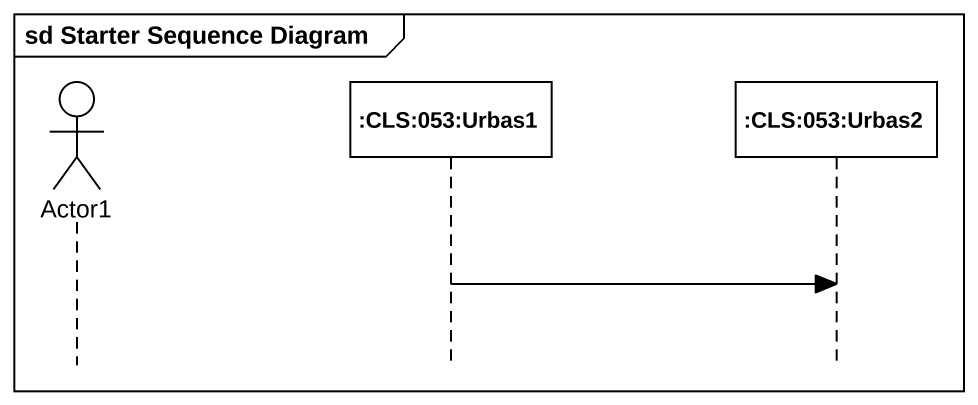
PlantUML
@startuml
mainframe sd Starter Sequence Diagram
hide footbox
actor Actor1
participant ":CLS:053:Urbas1" as CLS_053_Urbas1
participant ":CLS:053:Urbas2" as CLS_053_Urbas2

CLS_053_Urbas1 -> CLS_053_Urbas2
@enduml
